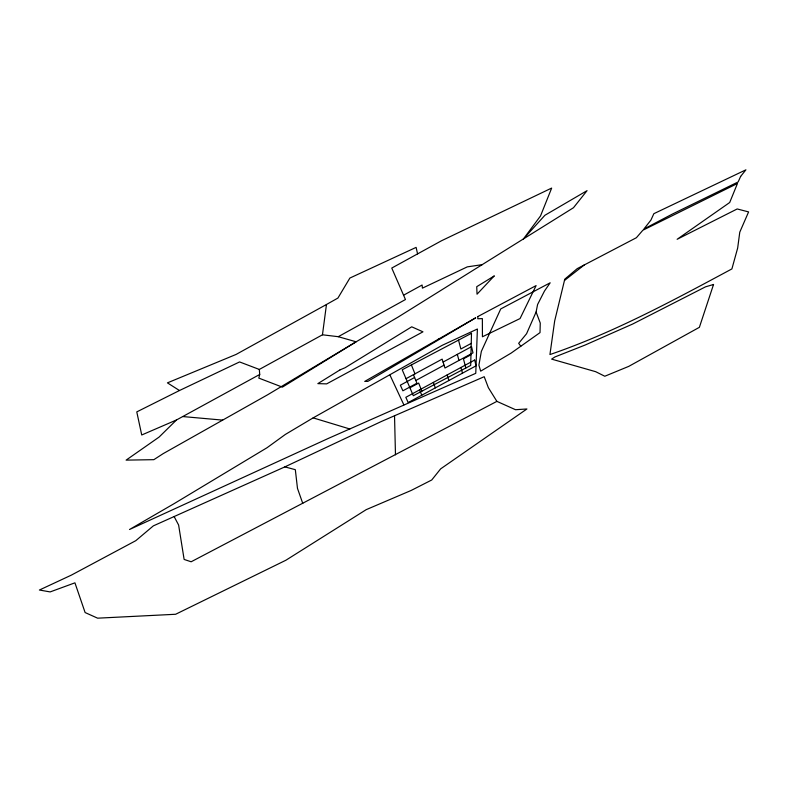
<?xml version="1.0" encoding="UTF-8"?>
<svg xmlns="http://www.w3.org/2000/svg" width="788" height="788" viewBox="0 0 788 788"><rect width="100%" height="100%" fill="white"/><g stroke="black" fill="none" stroke-linecap="round" stroke-linejoin="round"><path stroke-width="1.18" d="M259.311 369.444L259.715 374.467L176.482 419.974L141.732 434.986L136.777 411.897L179.467 390.523L239.582 361.938L259.311 369.444L322.459 334.801L326.468 304.493L337.924 298.061L349.872 278.056L416.113 247.383L417.571 253.894M536.096 312.028L537.593 304.503L544.469 291.058L550.172 282.803L500.725 308.945L481.35 351.389L478.897 365.139L480.68 371.158L511.146 353.093L540.026 332.615L540.253 323.041L536.096 312.028L526.571 333.718L518.671 343.332L520.809 346.247M564.464 280.479L564.769 279.179L577.259 268.609L636.389 237.72L642.86 230.234L737.46 183.496L729.698 202.506L677.128 239.296L737.194 208.958L748.6 211.913L739.774 232.174L737.666 248.043L731.904 268.915C673.316 300.366 614.512 332.25 551.492 354.029L549.935 354.541L554.683 320.903L564.464 280.479L584.302 264.935M259.715 374.467L258.809 378.102L282.39 387.135L356.137 341.795L398.098 317.081L573.467 207.737L587.05 190.657L544.892 215.282L523.242 239.178L540.519 215.951L551.669 188.066L441.497 240.764L391.764 268.058L405.456 299.538L338.269 336.693L322.459 334.801M176.482 419.974L159.087 437.084L126.119 460.123L153.857 459.67L163.234 453.602L267.644 394.768L356.137 341.795L338.269 336.693M313.141 417.876L285.345 434.444L267.034 447.732L174.158 503.621L129.518 529.506L328.369 438.404L475.765 373.325L477.4 329.01L442.235 345.311L313.141 417.876L349.823 428.987M439.192 339.47L475.725 317.81L364.736 381.412L367.848 381.372L439.192 339.47L438.345 339.076M326.468 304.493L236.114 354.423L167.43 382.86L179.467 390.523M403.614 295.185L422.102 285.02L422.427 288.142L467.304 266.866L482.187 264.66M406.027 378.683L442.147 359.131L444.964 368.026L472.997 352.857L471.539 346.661L443.073 362.076M471.244 343.381L460.862 349.005L458.527 340.12M414.596 377.491L400.353 385.194L402.885 390.809L416.911 383.214L413.454 374.664M415.808 380.476L444.058 365.179M409.927 387.804L418.655 383.076L421.895 391.183M470.958 354.767L463.442 358.836L465.846 367.996M174.128 516.544L178.62 525.044L184.126 559.441L191.149 561.775L496.883 401.368L515.529 409.721L526.916 408.972L440.64 468.87L431.745 479.981L411.169 490.451L366.193 509.659L285.906 560.229L175.626 614.266L97.623 618.176L85.114 612.552L74.929 582.834L50.156 591.916L39.4 590.025L71.304 575.151L135.812 540.666L153.345 525.872L284.872 466.88L381.146 421.59L484.206 376.703L488.363 387.676L496.883 401.368M183.013 416.576L222.63 420.112M284.872 466.88L295.323 469.678L297.48 488.383L302.759 503.394M390.011 375.196L403.88 404.904M419.6 389.863L421.767 395.221M411.395 364.923L414.961 373.847M433.38 382.397L435.34 387.873M447.151 374.94L448.914 380.525M457.306 354.364L458.98 360.441M460.921 367.484L462.477 373.177M394.532 415.867L395.478 454.814M471.49 333.294L470.692 365.435L413.316 395.704L402.205 369.769L471.49 333.294M477.863 316.54L477.784 318.756L482.364 318.608L482.433 336.771L520.06 318.559L536.096 285.601L477.863 316.54M713.544 284.468L699.38 327.325L628.735 366.381L604.8 376.24L595.679 371.69L551.62 359.121L554.949 356.944L585.07 345.065L632.616 324.055L705.555 286.822L713.544 284.468M740.641 176.404L738.159 181.939L672.302 214.109L643.934 228.983L650.918 220.098L653.863 213.676L745.911 169.824L740.641 176.404M494.155 275.997L477.026 294.21L476.74 286.684L494.155 275.997M340.071 369.848L317.85 383.628L326.656 383.874L422.969 331.827L411.72 326.813L345.065 367.75L340.071 369.848M474.681 360.037L405.82 397.319L408.194 402.57L476.041 365.829L474.681 360.037"/></g></svg>
